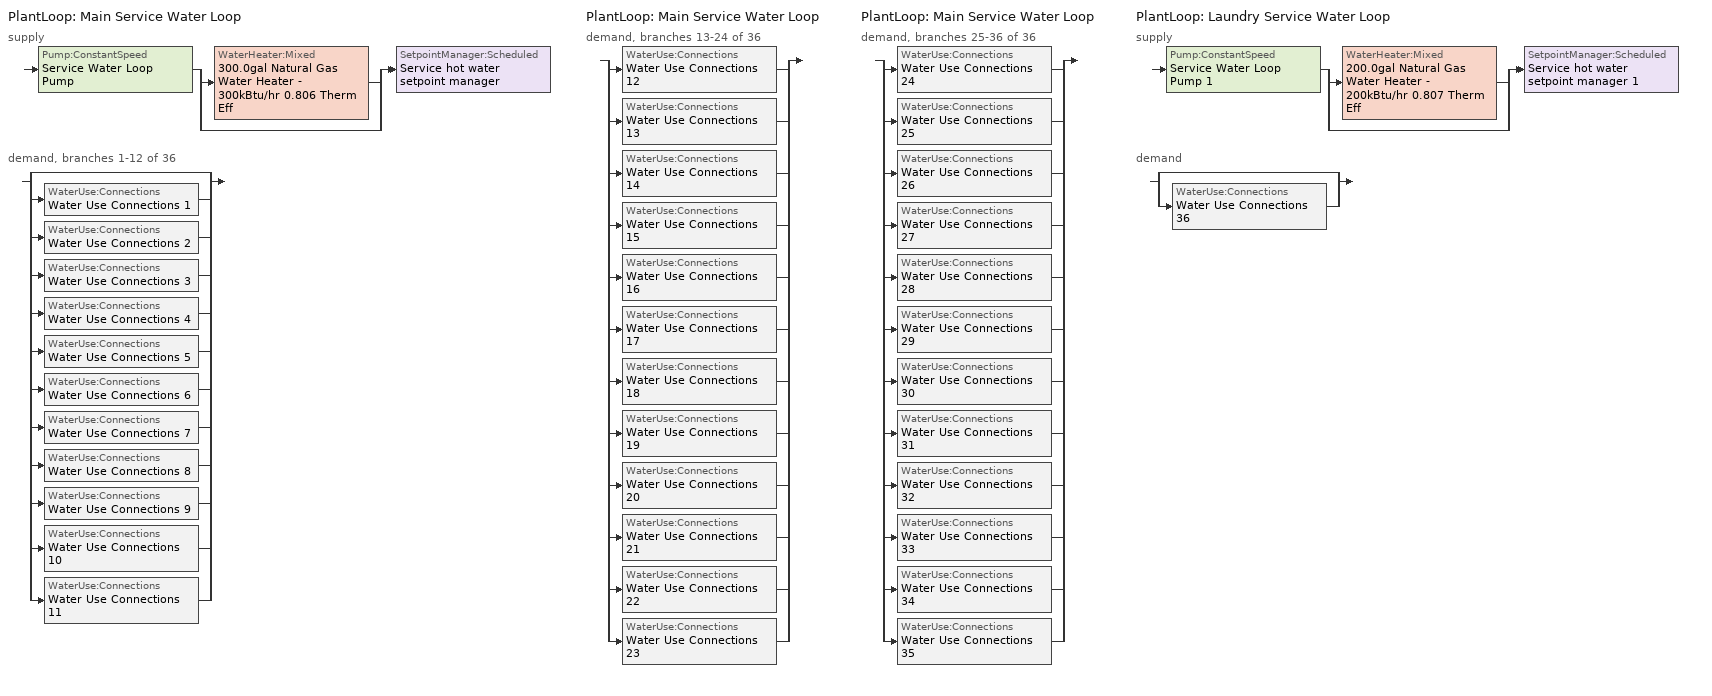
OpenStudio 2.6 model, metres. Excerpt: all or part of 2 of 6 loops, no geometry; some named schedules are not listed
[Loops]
PlantLoop 'Main Service Water Loop'
 supply: Pump:ConstantSpeed 'Service Water Loop Pump' > split
  | WaterHeater:Mixed '300.0gal Natural Gas Water Heater - 300kBtu/hr 0.806 Therm Eff'
  | bypass
  join > SetpointManager:Scheduled 'Service hot water setpoint manager'
 demand, branches 1-12 of 36: split
  | bypass
  | WaterUse:Connections 'Water Use Connections 1'
  | WaterUse:Connections 'Water Use Connections 2'
  | WaterUse:Connections 'Water Use Connections 3'
  | WaterUse:Connections 'Water Use Connections 4'
  | WaterUse:Connections 'Water Use Connections 5'
  | WaterUse:Connections 'Water Use Connections 6'
  | WaterUse:Connections 'Water Use Connections 7'
  | WaterUse:Connections 'Water Use Connections 8'
  | WaterUse:Connections 'Water Use Connections 9'
  | WaterUse:Connections 'Water Use Connections 10'
  | WaterUse:Connections 'Water Use Connections 11'
PlantLoop 'Main Service Water Loop'
 demand, branches 13-24 of 36: split
  | WaterUse:Connections 'Water Use Connections 12'
  | WaterUse:Connections 'Water Use Connections 13'
  | WaterUse:Connections 'Water Use Connections 14'
  | WaterUse:Connections 'Water Use Connections 15'
  | WaterUse:Connections 'Water Use Connections 16'
  | WaterUse:Connections 'Water Use Connections 17'
  | WaterUse:Connections 'Water Use Connections 18'
  | WaterUse:Connections 'Water Use Connections 19'
  | WaterUse:Connections 'Water Use Connections 20'
  | WaterUse:Connections 'Water Use Connections 21'
  | WaterUse:Connections 'Water Use Connections 22'
  | WaterUse:Connections 'Water Use Connections 23'
PlantLoop 'Main Service Water Loop'
 demand, branches 25-36 of 36: split
  | WaterUse:Connections 'Water Use Connections 24'
  | WaterUse:Connections 'Water Use Connections 25'
  | WaterUse:Connections 'Water Use Connections 26'
  | WaterUse:Connections 'Water Use Connections 27'
  | WaterUse:Connections 'Water Use Connections 28'
  | WaterUse:Connections 'Water Use Connections 29'
  | WaterUse:Connections 'Water Use Connections 30'
  | WaterUse:Connections 'Water Use Connections 31'
  | WaterUse:Connections 'Water Use Connections 32'
  | WaterUse:Connections 'Water Use Connections 33'
  | WaterUse:Connections 'Water Use Connections 34'
  | WaterUse:Connections 'Water Use Connections 35'
PlantLoop 'Laundry Service Water Loop'
 supply: Pump:ConstantSpeed 'Service Water Loop Pump 1' > split
  | WaterHeater:Mixed '200.0gal Natural Gas Water Heater - 200kBtu/hr 0.807 Therm Eff'
  | bypass
  join > SetpointManager:Scheduled 'Service hot water setpoint manager 1'
 demand: split
  | bypass
  | WaterUse:Connections 'Water Use Connections 36'
[PlantLoop] Glycol Concentration=0; Maximum Loop Temperature {C}=60; Minimum Loop Temperature {C}=10; Plant Loop Volume {m3}=Autocalculate; Load Distribution Scheme=Optimal
Main Service Water Loop; Laundry Service Water Loop
[Sizing:Plant] Loop Type=Heating; Design Loop Exit Temperature {C}=60; Loop Design Temperature Difference {deltaC}=5; Sizing Option=NonCoincident; Zone Timesteps in Averaging Window=1; Coincident Sizing Factor Mode=None
Main Service Water Loop; Laundry Service Water Loop
[SetpointManager:Scheduled] Control Variable=Temperature
Name | Schedule
Service hot water setpoint manager | Service Water Loop Temp - 140F
Service hot water setpoint manager 1 | Service Water Loop Temp - 140F 1
[Pump:ConstantSpeed] Rated Flow Rate {m3/s}=autosize; Rated Power Consumption {W}=autosize; Motor Efficiency=0.855; Fraction of Motor Inefficiencies to Fluid Stream=0; Pump Control Type=Intermittent; Design Power Sizing Method=PowerPerFlowPerPressure; Design Electric Power per Unit Flow Rate {W/(m3/s)}=348701.1; Design Shaft Power per Unit Flow Rate per Unit Head {W-s/m3-Pa}=1.28205
Name | Rated Pump Head {Pa}
Service Water Loop Pump | 29891
Service Water Loop Pump 1 | 0.001
[WaterHeater:Mixed] Deadband Temperature Difference {deltaC}=2; Maximum Temperature Limit {C}=82.2222; Heater Control Type=Cycle; Heater Fuel Type=NaturalGas; Off Cycle Parasitic Fuel Consumption Rate {W}=19.9992; Off Cycle Parasitic Fuel Type=NaturalGas; Off Cycle Parasitic Heat Fraction to Tank=0.8; On Cycle Parasitic Fuel Consumption Rate {W}=19.9992; On Cycle Parasitic Fuel Type=NaturalGas; On Cycle Parasitic Heat Fraction to Tank=0; Ambient Temperature Indicator=Schedule; Use Side Effectiveness=1; Source Side Effectiveness=1; Use Side Design Flow Rate {m3/s}=autosize; Source Side Design Flow Rate {m3/s}=autosize; Indirect Water Heating Recovery Time {hr}=1.5; Source Side Flow Control Mode=IndirectHeatPrimarySetpoint
Name | Tank Volume {m3} | Setpoint Temperature Schedule | Heater Maximum Capacity {W} | Heater Thermal Efficiency | Ambient Temperature Schedule | Off Cycle Loss Coefficient to Ambient Temperature {W/K} | On Cycle Loss Coefficient to Ambient Temperature {W/K}
300.0gal Natural Gas Water Heater - 300kBtu/hr 0.806 Therm Eff | 1.13562 | Service Water Loop Temp - 140F | 87921.3 | 0.806081 | Water Heater Ambient Temp Schedule - 70F | 13.7474 | 13.7474
200.0gal Natural Gas Water Heater - 200kBtu/hr 0.807 Therm Eff | 0.757082 | Service Water Loop Temp - 140F 1 | 58614.2 | 0.807223 | Water Heater Ambient Temp Schedule - 70F 1 | 10.886 | 10.886
[WaterUse:Connections]
Name | Water Use Equipment Name 1
Water Use Connections 1 | Guestroom103 Service Water Use 0.04gal/min
Water Use Connections 2 | Guestroom104 Service Water Use 0.04gal/min
Water Use Connections 3 | Guestroom105 Service Water Use 0.04gal/min
Water Use Connections 4 | Guestroom202_205 Service Water Use 0.15gal/min
Water Use Connections 5 | Guestroom206_208 Service Water Use 0.12gal/min
Water Use Connections 6 | Guestroom209_212 Service Water Use 0.15gal/min
Water Use Connections 7 | Guestroom213 Service Water Use 0.04gal/min
Water Use Connections 8 | Guestroom214 Service Water Use 0.04gal/min
Water Use Connections 9 | Guestroom219 Service Water Use 0.04gal/min
Water Use Connections 10 | Guestroom220_223 Service Water Use 0.15gal/min
Water Use Connections 11 | Guestroom224 Service Water Use 0.04gal/min
Water Use Connections 12 | Guestroom309_312 Service Water Use 0.15gal/min
Water Use Connections 13 | Guestroom314 Service Water Use 0.04gal/min
Water Use Connections 14 | Guestroom315_318 Service Water Use 0.15gal/min
Water Use Connections 15 | Guestroom320_323 Service Water Use 0.15gal/min
Water Use Connections 16 | Guestroom101 Service Water Use 0.04gal/min
Water Use Connections 17 | Guestroom102 Service Water Use 0.04gal/min
Water Use Connections 18 | Guestroom201 Service Water Use 0.04gal/min
Water Use Connections 19 | Guestroom215_218 Service Water Use 0.15gal/min
Water Use Connections 20 | Guestroom301 Service Water Use 0.04gal/min
Water Use Connections 21 | Guestroom302_305 Service Water Use 0.15gal/min
Water Use Connections 22 | Guestroom306_308 Service Water Use 0.12gal/min
Water Use Connections 23 | Guestroom313 Service Water Use 0.04gal/min
Water Use Connections 24 | Guestroom319 Service Water Use 0.04gal/min
Water Use Connections 25 | Guestroom324 Service Water Use 0.04gal/min
Water Use Connections 26 | Guestroom401 Service Water Use 0.04gal/min
Water Use Connections 27 | Guestroom409_412 Service Water Use 0.15gal/min
Water Use Connections 28 | Guestroom415_418 Service Water Use 0.15gal/min
Water Use Connections 29 | Guestroom419 Service Water Use 0.04gal/min
Water Use Connections 30 | Guestroom420_423 Service Water Use 0.15gal/min
Water Use Connections 31 | Guestroom424 Service Water Use 0.04gal/min
Water Use Connections 32 | Guestroom402_405 Service Water Use 0.15gal/min
Water Use Connections 33 | Guestroom406_408 Service Water Use 0.12gal/min
Water Use Connections 34 | Guestroom413 Service Water Use 0.04gal/min
Water Use Connections 35 | Guestroom414 Service Water Use 0.04gal/min
Water Use Connections 36 | Laundry Service Water Use 2.05gal/min
[WaterUse:Equipment:Definition]
Name | Peak Flow Rate {m3/s} | Target Temperature Schedule | Sensible Fraction Schedule | Latent Fraction Schedule
Guestroom103 Service Water Use Def 0.04gal/min | 2.3345e-06 | Schedule Ruleset 5 | Schedule Ruleset 3 | Schedule Ruleset 4
Guestroom104 Service Water Use Def 0.04gal/min | 2.33434e-06 | Schedule Ruleset 8 | Schedule Ruleset 6 | Schedule Ruleset 7
Guestroom105 Service Water Use Def 0.04gal/min | 2.33434e-06 | Schedule Ruleset 11 | Schedule Ruleset 9 | Schedule Ruleset 10
Guestroom202_205 Service Water Use Def 0.15gal/min | 9.33801e-06 | Schedule Ruleset 14 | Schedule Ruleset 12 | Schedule Ruleset 13
Guestroom206_208 Service Water Use Def 0.12gal/min | 7.54224e-06 | Schedule Ruleset 17 | Schedule Ruleset 15 | Schedule Ruleset 16
Guestroom209_212 Service Water Use Def 0.15gal/min | 9.33801e-06 | Schedule Ruleset 20 | Schedule Ruleset 18 | Schedule Ruleset 19
Guestroom213 Service Water Use Def 0.04gal/min | 2.3345e-06 | Schedule Ruleset 23 | Schedule Ruleset 21 | Schedule Ruleset 22
Guestroom214 Service Water Use Def 0.04gal/min | 2.33434e-06 | Schedule Ruleset 26 | Schedule Ruleset 24 | Schedule Ruleset 25
Guestroom219 Service Water Use Def 0.04gal/min | 2.33434e-06 | Schedule Ruleset 29 | Schedule Ruleset 27 | Schedule Ruleset 28
Guestroom220_223 Service Water Use Def 0.15gal/min | 9.33735e-06 | Schedule Ruleset 32 | Schedule Ruleset 30 | Schedule Ruleset 31
Guestroom224 Service Water Use Def 0.04gal/min | 2.33434e-06 | Schedule Ruleset 35 | Schedule Ruleset 33 | Schedule Ruleset 34
Guestroom309_312 Service Water Use Def 0.15gal/min | 9.33801e-06 | Schedule Ruleset 38 | Schedule Ruleset 36 | Schedule Ruleset 37
Guestroom314 Service Water Use Def 0.04gal/min | 2.33434e-06 | Schedule Ruleset 41 | Schedule Ruleset 39 | Schedule Ruleset 40
Guestroom315_318 Service Water Use Def 0.15gal/min | 9.33735e-06 | Schedule Ruleset 44 | Schedule Ruleset 42 | Schedule Ruleset 43
Guestroom320_323 Service Water Use Def 0.15gal/min | 9.33735e-06 | Schedule Ruleset 47 | Schedule Ruleset 45 | Schedule Ruleset 46
Guestroom101 Service Water Use Def 0.04gal/min | 2.3345e-06 | Schedule Ruleset 50 | Schedule Ruleset 48 | Schedule Ruleset 49
Guestroom102 Service Water Use Def 0.04gal/min | 2.3345e-06 | Schedule Ruleset 53 | Schedule Ruleset 51 | Schedule Ruleset 52
Guestroom201 Service Water Use Def 0.04gal/min | 2.3345e-06 | Schedule Ruleset 56 | Schedule Ruleset 54 | Schedule Ruleset 55
Guestroom215_218 Service Water Use Def 0.15gal/min | 9.33735e-06 | Schedule Ruleset 59 | Schedule Ruleset 57 | Schedule Ruleset 58
Guestroom301 Service Water Use Def 0.04gal/min | 2.3345e-06 | Schedule Ruleset 62 | Schedule Ruleset 60 | Schedule Ruleset 61
Guestroom302_305 Service Water Use Def 0.15gal/min | 9.33801e-06 | Schedule Ruleset 65 | Schedule Ruleset 63 | Schedule Ruleset 64
Guestroom306_308 Service Water Use Def 0.12gal/min | 7.54224e-06 | Schedule Ruleset 68 | Schedule Ruleset 66 | Schedule Ruleset 67
Guestroom313 Service Water Use Def 0.04gal/min | 2.3345e-06 | Schedule Ruleset 71 | Schedule Ruleset 69 | Schedule Ruleset 70
Guestroom319 Service Water Use Def 0.04gal/min | 2.33434e-06 | Schedule Ruleset 74 | Schedule Ruleset 72 | Schedule Ruleset 73
Guestroom324 Service Water Use Def 0.04gal/min | 2.33434e-06 | Schedule Ruleset 77 | Schedule Ruleset 75 | Schedule Ruleset 76
Guestroom401 Service Water Use Def 0.04gal/min | 2.3345e-06 | Schedule Ruleset 80 | Schedule Ruleset 78 | Schedule Ruleset 79
Guestroom409_412 Service Water Use Def 0.15gal/min | 9.33801e-06 | Schedule Ruleset 83 | Schedule Ruleset 81 | Schedule Ruleset 82
Guestroom415_418 Service Water Use Def 0.15gal/min | 9.33735e-06 | Schedule Ruleset 86 | Schedule Ruleset 84 | Schedule Ruleset 85
Guestroom419 Service Water Use Def 0.04gal/min | 2.33434e-06 | Schedule Ruleset 89 | Schedule Ruleset 87 | Schedule Ruleset 88
Guestroom420_423 Service Water Use Def 0.15gal/min | 9.33735e-06 | Schedule Ruleset 92 | Schedule Ruleset 90 | Schedule Ruleset 91
Guestroom424 Service Water Use Def 0.04gal/min | 2.33434e-06 | Schedule Ruleset 95 | Schedule Ruleset 93 | Schedule Ruleset 94
Guestroom402_405 Service Water Use Def 0.15gal/min | 9.33801e-06 | Schedule Ruleset 98 | Schedule Ruleset 96 | Schedule Ruleset 97
Guestroom406_408 Service Water Use Def 0.12gal/min | 7.54224e-06 | Schedule Ruleset 101 | Schedule Ruleset 99 | Schedule Ruleset 100
Guestroom413 Service Water Use Def 0.04gal/min | 2.3345e-06 | Schedule Ruleset 104 | Schedule Ruleset 102 | Schedule Ruleset 103
Guestroom414 Service Water Use Def 0.04gal/min | 2.33434e-06 | Schedule Ruleset 107 | Schedule Ruleset 105 | Schedule Ruleset 106
Laundry Service Water Use Def 2.05gal/min | 0.000129335 | Mixed Water At Faucet Temp - 180F | Fraction Sensible - 0.2 | Fraction Latent - 0.05
[WaterUse:Equipment]
Name | Water Use Equipment Definition | Flow Rate Fraction Schedule
Guestroom103 Service Water Use 0.04gal/min | Guestroom103 Service Water Use Def 0.04gal/min | HotelSmall GuestRoom_SHW_Sch
Guestroom104 Service Water Use 0.04gal/min | Guestroom104 Service Water Use Def 0.04gal/min | HotelSmall GuestRoom_SHW_Sch
Guestroom105 Service Water Use 0.04gal/min | Guestroom105 Service Water Use Def 0.04gal/min | HotelSmall GuestRoom_SHW_Sch
Guestroom202_205 Service Water Use 0.15gal/min | Guestroom202_205 Service Water Use Def 0.15gal/min | HotelSmall GuestRoom_SHW_Sch
Guestroom206_208 Service Water Use 0.12gal/min | Guestroom206_208 Service Water Use Def 0.12gal/min | HotelSmall GuestRoom_SHW_Sch
Guestroom209_212 Service Water Use 0.15gal/min | Guestroom209_212 Service Water Use Def 0.15gal/min | HotelSmall GuestRoom_SHW_Sch
Guestroom213 Service Water Use 0.04gal/min | Guestroom213 Service Water Use Def 0.04gal/min | HotelSmall GuestRoom_SHW_Sch
Guestroom214 Service Water Use 0.04gal/min | Guestroom214 Service Water Use Def 0.04gal/min | HotelSmall GuestRoom_SHW_Sch
Guestroom219 Service Water Use 0.04gal/min | Guestroom219 Service Water Use Def 0.04gal/min | HotelSmall GuestRoom_SHW_Sch
Guestroom220_223 Service Water Use 0.15gal/min | Guestroom220_223 Service Water Use Def 0.15gal/min | HotelSmall GuestRoom_SHW_Sch
Guestroom224 Service Water Use 0.04gal/min | Guestroom224 Service Water Use Def 0.04gal/min | HotelSmall GuestRoom_SHW_Sch
Guestroom309_312 Service Water Use 0.15gal/min | Guestroom309_312 Service Water Use Def 0.15gal/min | HotelSmall GuestRoom_SHW_Sch
Guestroom314 Service Water Use 0.04gal/min | Guestroom314 Service Water Use Def 0.04gal/min | HotelSmall GuestRoom_SHW_Sch
Guestroom315_318 Service Water Use 0.15gal/min | Guestroom315_318 Service Water Use Def 0.15gal/min | HotelSmall GuestRoom_SHW_Sch
Guestroom320_323 Service Water Use 0.15gal/min | Guestroom320_323 Service Water Use Def 0.15gal/min | HotelSmall GuestRoom_SHW_Sch
Guestroom101 Service Water Use 0.04gal/min | Guestroom101 Service Water Use Def 0.04gal/min | HotelSmall AlwaysOff
Guestroom102 Service Water Use 0.04gal/min | Guestroom102 Service Water Use Def 0.04gal/min | HotelSmall AlwaysOff
Guestroom201 Service Water Use 0.04gal/min | Guestroom201 Service Water Use Def 0.04gal/min | HotelSmall AlwaysOff
Guestroom215_218 Service Water Use 0.15gal/min | Guestroom215_218 Service Water Use Def 0.15gal/min | HotelSmall AlwaysOff
Guestroom301 Service Water Use 0.04gal/min | Guestroom301 Service Water Use Def 0.04gal/min | HotelSmall AlwaysOff
Guestroom302_305 Service Water Use 0.15gal/min | Guestroom302_305 Service Water Use Def 0.15gal/min | HotelSmall AlwaysOff
Guestroom306_308 Service Water Use 0.12gal/min | Guestroom306_308 Service Water Use Def 0.12gal/min | HotelSmall AlwaysOff
Guestroom313 Service Water Use 0.04gal/min | Guestroom313 Service Water Use Def 0.04gal/min | HotelSmall AlwaysOff
Guestroom319 Service Water Use 0.04gal/min | Guestroom319 Service Water Use Def 0.04gal/min | HotelSmall AlwaysOff
Guestroom324 Service Water Use 0.04gal/min | Guestroom324 Service Water Use Def 0.04gal/min | HotelSmall AlwaysOff
Guestroom401 Service Water Use 0.04gal/min | Guestroom401 Service Water Use Def 0.04gal/min | HotelSmall GuestRoom_SHW_Sch
Guestroom409_412 Service Water Use 0.15gal/min | Guestroom409_412 Service Water Use Def 0.15gal/min | HotelSmall GuestRoom_SHW_Sch
Guestroom415_418 Service Water Use 0.15gal/min | Guestroom415_418 Service Water Use Def 0.15gal/min | HotelSmall GuestRoom_SHW_Sch
Guestroom419 Service Water Use 0.04gal/min | Guestroom419 Service Water Use Def 0.04gal/min | HotelSmall GuestRoom_SHW_Sch
Guestroom420_423 Service Water Use 0.15gal/min | Guestroom420_423 Service Water Use Def 0.15gal/min | HotelSmall GuestRoom_SHW_Sch
Guestroom424 Service Water Use 0.04gal/min | Guestroom424 Service Water Use Def 0.04gal/min | HotelSmall GuestRoom_SHW_Sch
Guestroom402_405 Service Water Use 0.15gal/min | Guestroom402_405 Service Water Use Def 0.15gal/min | HotelSmall AlwaysOff
Guestroom406_408 Service Water Use 0.12gal/min | Guestroom406_408 Service Water Use Def 0.12gal/min | HotelSmall AlwaysOff
Guestroom413 Service Water Use 0.04gal/min | Guestroom413 Service Water Use Def 0.04gal/min | HotelSmall AlwaysOff
Guestroom414 Service Water Use 0.04gal/min | Guestroom414 Service Water Use Def 0.04gal/min | HotelSmall AlwaysOff
Laundry Service Water Use 2.05gal/min | Laundry Service Water Use Def 2.05gal/min | HotelSmall LaundryRoom_SHW_Sch
[Schedule:Ruleset]
HotelSmall AlwaysOff: Default Day Schedule=HotelSmall AlwaysOff Default; Summer Design Day Schedule=HotelSmall AlwaysOff Summer Design Day; Winter Design Day Schedule=HotelSmall AlwaysOff Winter Design Day
Service Water Loop Temp - 140F: Default Day Schedule=Service Water Loop Temp - 140F Default
Water Heater Ambient Temp Schedule - 70F: Default Day Schedule=Water Heater Ambient Temp Schedule - 70F Default
Schedule Ruleset 3: Default Day Schedule=Schedule Day 89
Schedule Ruleset 4: Default Day Schedule=Schedule Day 90
Schedule Ruleset 5: Default Day Schedule=Schedule Day 91
HotelSmall GuestRoom_SHW_Sch: Default Day Schedule=HotelSmall GuestRoom_SHW_Sch Default; Summer Design Day Schedule=HotelSmall GuestRoom_SHW_Sch Summer Design Day; Winter Design Day Schedule=HotelSmall GuestRoom_SHW_Sch Winter Design Day
Schedule Ruleset 6: Default Day Schedule=Schedule Day 94
Schedule Ruleset 7: Default Day Schedule=Schedule Day 95
Schedule Ruleset 8: Default Day Schedule=Schedule Day 96
Schedule Ruleset 9: Default Day Schedule=Schedule Day 97
Schedule Ruleset 10: Default Day Schedule=Schedule Day 98
Schedule Ruleset 11: Default Day Schedule=Schedule Day 99
Schedule Ruleset 12: Default Day Schedule=Schedule Day 100
Schedule Ruleset 13: Default Day Schedule=Schedule Day 101
Schedule Ruleset 14: Default Day Schedule=Schedule Day 102
Schedule Ruleset 15: Default Day Schedule=Schedule Day 103
Schedule Ruleset 16: Default Day Schedule=Schedule Day 104
Schedule Ruleset 17: Default Day Schedule=Schedule Day 105
Schedule Ruleset 18: Default Day Schedule=Schedule Day 106
Schedule Ruleset 19: Default Day Schedule=Schedule Day 107
Schedule Ruleset 20: Default Day Schedule=Schedule Day 108
Schedule Ruleset 21: Default Day Schedule=Schedule Day 109
Schedule Ruleset 22: Default Day Schedule=Schedule Day 110
Schedule Ruleset 23: Default Day Schedule=Schedule Day 111
Schedule Ruleset 24: Default Day Schedule=Schedule Day 112
Schedule Ruleset 25: Default Day Schedule=Schedule Day 113
Schedule Ruleset 26: Default Day Schedule=Schedule Day 114
Schedule Ruleset 27: Default Day Schedule=Schedule Day 115
Schedule Ruleset 28: Default Day Schedule=Schedule Day 116
Schedule Ruleset 29: Default Day Schedule=Schedule Day 117
Schedule Ruleset 30: Default Day Schedule=Schedule Day 118
Schedule Ruleset 31: Default Day Schedule=Schedule Day 119
Schedule Ruleset 32: Default Day Schedule=Schedule Day 120
Schedule Ruleset 33: Default Day Schedule=Schedule Day 121
Schedule Ruleset 34: Default Day Schedule=Schedule Day 122
Schedule Ruleset 35: Default Day Schedule=Schedule Day 123
Schedule Ruleset 36: Default Day Schedule=Schedule Day 124
Schedule Ruleset 37: Default Day Schedule=Schedule Day 125
Schedule Ruleset 38: Default Day Schedule=Schedule Day 126
Schedule Ruleset 39: Default Day Schedule=Schedule Day 127
Schedule Ruleset 40: Default Day Schedule=Schedule Day 128
Schedule Ruleset 41: Default Day Schedule=Schedule Day 129
Schedule Ruleset 42: Default Day Schedule=Schedule Day 130
Schedule Ruleset 43: Default Day Schedule=Schedule Day 131
Schedule Ruleset 44: Default Day Schedule=Schedule Day 132
Schedule Ruleset 45: Default Day Schedule=Schedule Day 133
Schedule Ruleset 46: Default Day Schedule=Schedule Day 134
Schedule Ruleset 47: Default Day Schedule=Schedule Day 135
Schedule Ruleset 48: Default Day Schedule=Schedule Day 136
Schedule Ruleset 49: Default Day Schedule=Schedule Day 137
Schedule Ruleset 50: Default Day Schedule=Schedule Day 138
Schedule Ruleset 51: Default Day Schedule=Schedule Day 139
Schedule Ruleset 52: Default Day Schedule=Schedule Day 140
Schedule Ruleset 53: Default Day Schedule=Schedule Day 141
Schedule Ruleset 54: Default Day Schedule=Schedule Day 142
Schedule Ruleset 55: Default Day Schedule=Schedule Day 143
Schedule Ruleset 56: Default Day Schedule=Schedule Day 144
Schedule Ruleset 57: Default Day Schedule=Schedule Day 145
Schedule Ruleset 58: Default Day Schedule=Schedule Day 146
Schedule Ruleset 59: Default Day Schedule=Schedule Day 147
Schedule Ruleset 60: Default Day Schedule=Schedule Day 148
Schedule Ruleset 61: Default Day Schedule=Schedule Day 149
Schedule Ruleset 62: Default Day Schedule=Schedule Day 150
Schedule Ruleset 63: Default Day Schedule=Schedule Day 151
Schedule Ruleset 64: Default Day Schedule=Schedule Day 152
Schedule Ruleset 65: Default Day Schedule=Schedule Day 153
Schedule Ruleset 66: Default Day Schedule=Schedule Day 154
Schedule Ruleset 67: Default Day Schedule=Schedule Day 155
Schedule Ruleset 68: Default Day Schedule=Schedule Day 156
Schedule Ruleset 69: Default Day Schedule=Schedule Day 157
Schedule Ruleset 70: Default Day Schedule=Schedule Day 158
Schedule Ruleset 71: Default Day Schedule=Schedule Day 159
Schedule Ruleset 72: Default Day Schedule=Schedule Day 160
Schedule Ruleset 73: Default Day Schedule=Schedule Day 161
Schedule Ruleset 74: Default Day Schedule=Schedule Day 162
Schedule Ruleset 75: Default Day Schedule=Schedule Day 163
Schedule Ruleset 76: Default Day Schedule=Schedule Day 164
Schedule Ruleset 77: Default Day Schedule=Schedule Day 165
Schedule Ruleset 78: Default Day Schedule=Schedule Day 166
Schedule Ruleset 79: Default Day Schedule=Schedule Day 167
Schedule Ruleset 80: Default Day Schedule=Schedule Day 168
Schedule Ruleset 81: Default Day Schedule=Schedule Day 169
Schedule Ruleset 82: Default Day Schedule=Schedule Day 170
Schedule Ruleset 83: Default Day Schedule=Schedule Day 171
Schedule Ruleset 84: Default Day Schedule=Schedule Day 172
Schedule Ruleset 85: Default Day Schedule=Schedule Day 173
Schedule Ruleset 86: Default Day Schedule=Schedule Day 174
Schedule Ruleset 87: Default Day Schedule=Schedule Day 175
Schedule Ruleset 88: Default Day Schedule=Schedule Day 176
Schedule Ruleset 89: Default Day Schedule=Schedule Day 177
Schedule Ruleset 90: Default Day Schedule=Schedule Day 178
Schedule Ruleset 91: Default Day Schedule=Schedule Day 179
Schedule Ruleset 92: Default Day Schedule=Schedule Day 180
Schedule Ruleset 93: Default Day Schedule=Schedule Day 181
Schedule Ruleset 94: Default Day Schedule=Schedule Day 182
Schedule Ruleset 95: Default Day Schedule=Schedule Day 183
Schedule Ruleset 98: Default Day Schedule=Schedule Day 186
Service Water Loop Temp - 140F 1: Default Day Schedule=Service Water Loop Temp - 140F Default 1
Water Heater Ambient Temp Schedule - 70F 1: Default Day Schedule=Water Heater Ambient Temp Schedule - 70F Default 1
HotelSmall LaundryRoom_SHW_Sch: Default Day Schedule=HotelSmall LaundryRoom_SHW_Sch Default; Summer Design Day Schedule=HotelSmall LaundryRoom_SHW_Sch Summer Design Day; Winter Design Day Schedule=HotelSmall LaundryRoom_SHW_Sch Winter Design Day
[Schedule:Day]
HotelSmall AlwaysOff Default; HotelSmall AlwaysOff Winter Design Day; HotelSmall AlwaysOff Summer Design Day: 24, 0, 0
Service Water Loop Temp - 140F Default; Service Water Loop Temp - 140F Default 1: 24, 0, 60
Water Heater Ambient Temp Schedule - 70F Default; Water Heater Ambient Temp Schedule - 70F Default 1: 24, 0, 21.1111
HotelSmall GuestRoom_SHW_Sch Default; HotelSmall GuestRoom_SHW_Sch Winter Design Day; HotelSmall GuestRoom_SHW_Sch Summer Design Day: 1, 0, 0.2, 4, 0, 0.15, 5, 0, 0.2, 6, 0, 0.25, 7, 0, 0.35, 8, 0, 0.6, 9, 0, 0.8, 10, 0, 0.55, 11, 0, 0.4, 12, 0, 0.3, 17, 0, 0.2, 18, 0, 0.25, 19, 0, 0.3, 22, 0, 0.4, 23, 0, 0.6, 24, 0, 0.35
[Schedule:Rule]
Schedule Rule 14: Schedule Ruleset=HotelSmall GuestRoom_SHW_Sch; Rule Order=0; Day Schedule=HotelSmall GuestRoom_SHW_Sch Wkdy Day; Apply Monday=Yes; Apply Tuesday=Yes; Apply Wednesday=Yes; Apply Thursday=Yes; Apply Friday=Yes; Date Specification Type=DateRange; Start Month=1; Start Day=1; End Month=12; End Day=31
